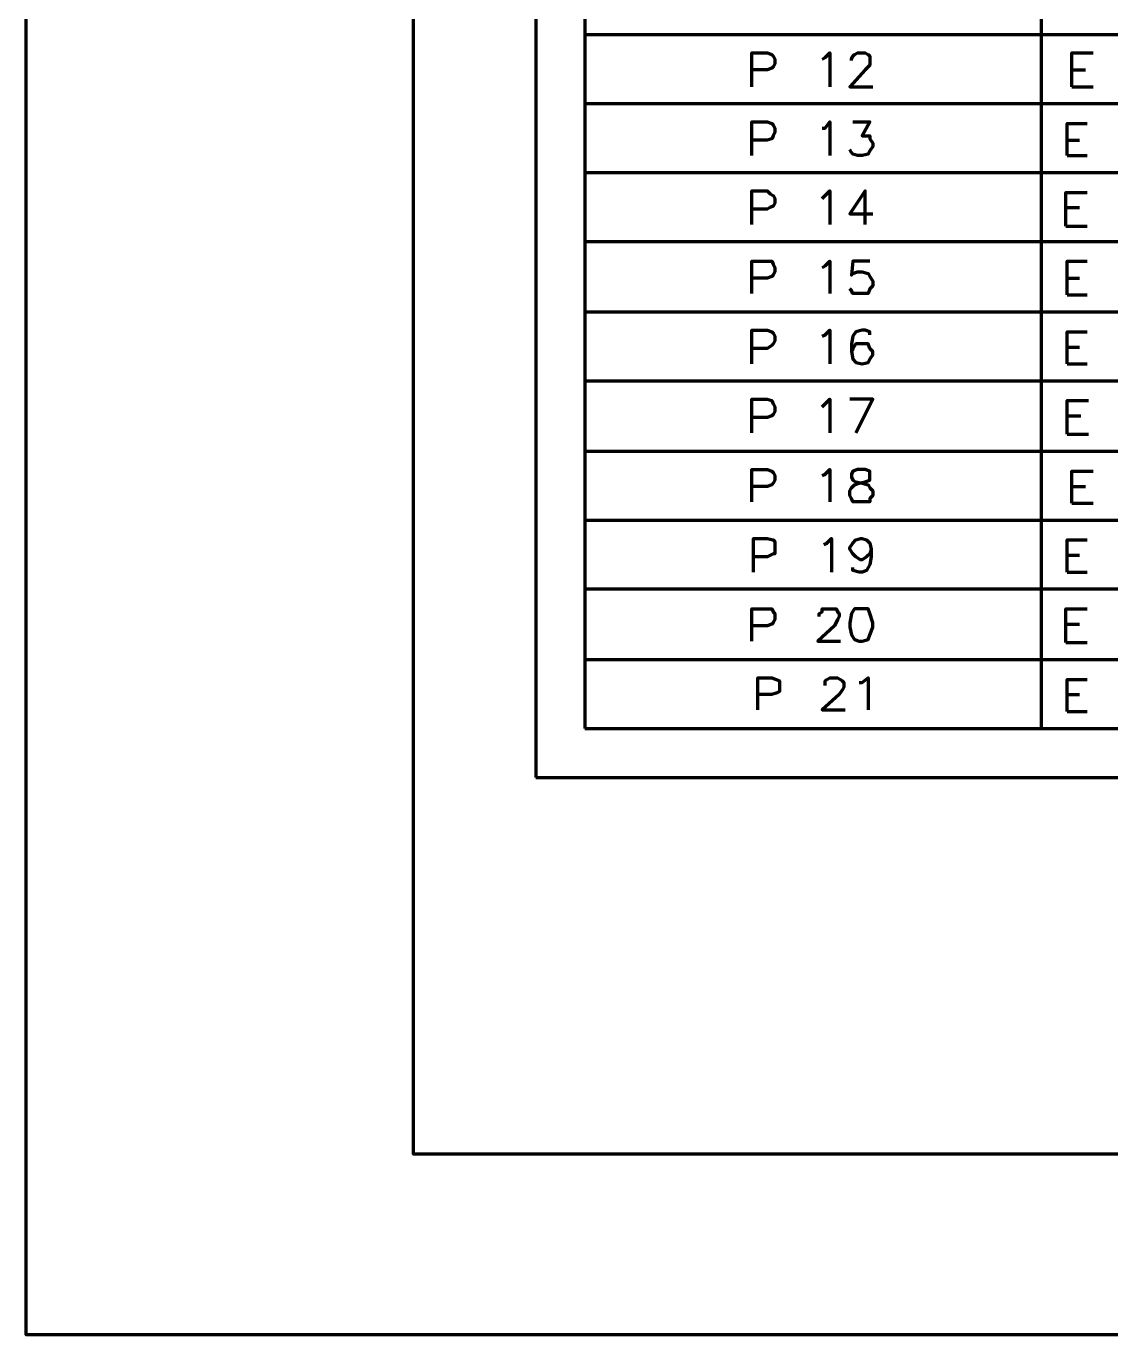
# Model space of a CAD drawing. Header units: inches. Extents: x 1 to 529, y -1 to 335.
# Drawn here: x 1.2 to 48.4, y 0 to 57 of the extents above; entities that cross this region are included whole.
import ezdxf

# ---------------------------------------------------------------- set-up
doc = ezdxf.new("R2010")
doc.units = ezdxf.units.IN
doc.layers.add('P', color=250, linetype='CONTINUOUS', lineweight=100)

msp = doc.modelspace()

# ---------------------------------------------------------------- linework, layer by layer
at = {"layer": 'P', "color": 252, "linetype": 'CONTINUOUS'}
for points in [[(1.2, 334.867), (474.8, 334.867), (474.8, 0), (1.2, 0), (1.2, 334.867)], [(18.067, 327), (466.933, 327), (466.933, 7.867), (18.067, 7.867), (18.067, 327)], [(23.4, 24.267), (370.133, 24.267), (370.133, 319.267), (23.4, 319.267), (23.4, 24.267)]]:
    msp.add_lwpolyline(points, dxfattribs=at)
at = {"layer": 'P', "color": 0, "linetype": 'CONTINUOUS'}
for points in [[(25.533, 101.933), (25.533, 26.4)], [(45.4, 95.933), (45.4, 26.4)], [(25.533, 56.6), (79.8, 56.6)], [(32.8, 54.333), (32.8, 55.8), (33.467, 55.8), (33.667, 55.733), (33.733, 55.667), (33.8, 55.533), (33.8, 55.333), (33.733, 55.2), (33.667, 55.133), (33.467, 55.067), (32.8, 55.067)], [(35.867, 55.533), (36, 55.6), (36.2, 55.8), (36.2, 54.333)], [(37.133, 55.467), (37.133, 55.533), (37.2, 55.667), (37.267, 55.733), (37.4, 55.8), (37.733, 55.8), (37.867, 55.733), (37.933, 55.667), (37.933, 55.533), (37.933, 55.4), (37.933, 55.267), (37.733, 55.067), (37.067, 54.333), (38.067, 54.333)], [(46.733, 54.333), (46.733, 55.8), (47.667, 55.8)], [(46.733, 55.067), (47.333, 55.067)], [(46.733, 54.333), (47.667, 54.333)], [(25.533, 53.6), (79.8, 53.6)], [(32.8, 51.333), (32.8, 52.8), (33.467, 52.8), (33.667, 52.733), (33.733, 52.667), (33.8, 52.533), (33.8, 52.333), (33.733, 52.2), (33.667, 52.067), (33.467, 52), (32.8, 52)], [(35.867, 52.533), (36, 52.533), (36.2, 52.8), (36.2, 51.333)], [(37.2, 52.8), (37.933, 52.8), (37.6, 52.2), (37.733, 52.2), (37.933, 52.2), (37.933, 52.067), (38.067, 51.867), (38.067, 51.733), (37.933, 51.533), (37.867, 51.4), (37.6, 51.333), (37.4, 51.333), (37.2, 51.4), (37.133, 51.467), (37.067, 51.6)], [(46.533, 51.333), (46.533, 52.733), (47.4, 52.733)], [(46.533, 52), (47.067, 52)], [(46.533, 51.333), (47.4, 51.333)], [(25.533, 50.6), (79.8, 50.6)], [(32.8, 48.333), (32.8, 49.8), (33.467, 49.8), (33.6, 49.667), (33.733, 49.6), (33.8, 49.467), (33.8, 49.267), (33.733, 49.133), (33.6, 49.067), (33.467, 49), (32.8, 49)], [(35.867, 49.467), (36, 49.6), (36.2, 49.8), (36.2, 48.333)], [(37.733, 48.333), (37.733, 49.8), (37.067, 48.8), (38.067, 48.8)], [(46.467, 48.267), (46.467, 49.733), (47.4, 49.733)], [(46.467, 49.067), (47.067, 49.067)], [(46.467, 48.267), (47.4, 48.267)], [(25.533, 47.6), (79.8, 47.6)], [(32.8, 45.333), (32.8, 46.733), (33.467, 46.733), (33.667, 46.733), (33.733, 46.6), (33.8, 46.467), (33.8, 46.267), (33.733, 46.133), (33.667, 46.067), (33.467, 46), (32.8, 46)], [(35.867, 46.467), (36, 46.533), (36.2, 46.733), (36.2, 45.333)], [(37.933, 46.733), (37.2, 46.733), (37.133, 46.133), (37.2, 46.2), (37.4, 46.267), (37.6, 46.267), (37.867, 46.2), (37.933, 46.067), (38.067, 45.867), (38.067, 45.667), (37.933, 45.533), (37.867, 45.333), (37.6, 45.333), (37.4, 45.333), (37.2, 45.333), (37.133, 45.467), (37.067, 45.533)], [(46.533, 45.267), (46.533, 46.733), (47.4, 46.733)], [(46.533, 46), (47.067, 46)], [(46.533, 45.267), (47.4, 45.267)], [(25.533, 44.533), (79.8, 44.533)], [(32.8, 42.267), (32.8, 43.733), (33.467, 43.733), (33.667, 43.667), (33.733, 43.6), (33.8, 43.467), (33.8, 43.267), (33.733, 43.133), (33.667, 43.067), (33.467, 42.933), (32.8, 42.933)], [(35.867, 43.467), (36, 43.533), (36.2, 43.733), (36.2, 42.267)], [(37.933, 43.533), (37.933, 43.667), (37.733, 43.733), (37.6, 43.733), (37.333, 43.667), (37.2, 43.467), (37.133, 43.133), (37.133, 42.8), (37.2, 42.467), (37.333, 42.333), (37.6, 42.267), (37.6, 42.267), (37.867, 42.333), (37.933, 42.467), (38.067, 42.667), (38.067, 42.8), (37.933, 42.933), (37.867, 43.133), (37.6, 43.133), (37.6, 43.133), (37.333, 43.133), (37.2, 42.933), (37.133, 42.8)], [(46.533, 42.267), (46.533, 43.667), (47.4, 43.667)], [(46.533, 43), (47.067, 43)], [(46.533, 42.267), (47.4, 42.267)], [(25.533, 41.533), (79.8, 41.533)], [(32.8, 39.267), (32.8, 40.733), (33.467, 40.733), (33.667, 40.667), (33.733, 40.533), (33.8, 40.4), (33.8, 40.2), (33.733, 40.067), (33.667, 40), (33.467, 39.933), (32.8, 39.933)], [(35.867, 40.4), (36, 40.533), (36.2, 40.733), (36.2, 39.267)], [(37.333, 39.267), (38.067, 40.733), (37.067, 40.733)], [(46.533, 39.2), (46.533, 40.667), (47.467, 40.667)], [(46.533, 40), (47.133, 40)], [(46.533, 39.2), (47.467, 39.2)], [(25.533, 38.467), (79.8, 38.467)], [(32.8, 36.267), (32.8, 37.667), (33.467, 37.667), (33.667, 37.6), (33.733, 37.533), (33.8, 37.4), (33.8, 37.2), (33.733, 37.067), (33.667, 37), (33.467, 36.933), (32.8, 36.933)], [(35.867, 37.4), (36, 37.467), (36.2, 37.667), (36.2, 36.267)], [(37.4, 37.667), (37.2, 37.6), (37.133, 37.467), (37.133, 37.333), (37.2, 37.2), (37.333, 37.133), (37.6, 37.067), (37.867, 37), (37.933, 36.867), (38.067, 36.733), (38.067, 36.533), (37.933, 36.4), (37.933, 36.267), (37.733, 36.267), (37.4, 36.267), (37.2, 36.267), (37.133, 36.4), (37.067, 36.533), (37.067, 36.733), (37.133, 36.867), (37.267, 37), (37.467, 37.067), (37.733, 37.133), (37.933, 37.2), (37.933, 37.333), (37.933, 37.467), (37.933, 37.6), (37.733, 37.667), (37.4, 37.667)], [(46.733, 36.2), (46.733, 37.6), (47.667, 37.6)], [(46.733, 36.933), (47.333, 36.933)], [(46.733, 36.2), (47.667, 36.2)], [(25.533, 35.467), (79.8, 35.467)], [(32.867, 33.2), (32.867, 34.667), (33.467, 34.667), (33.733, 34.6), (33.8, 34.533), (33.8, 34.4), (33.8, 34.2), (33.8, 34), (33.733, 34), (33.467, 33.867), (32.867, 33.867)], [(35.933, 34.4), (36.067, 34.467), (36.267, 34.667), (36.267, 33.2)], [(38, 34.2), (37.933, 34), (37.8, 33.867), (37.6, 33.733), (37.533, 33.733), (37.333, 33.867), (37.2, 34), (37.067, 34.2), (37.067, 34.267), (37.2, 34.467), (37.333, 34.6), (37.533, 34.667), (37.6, 34.667), (37.8, 34.6), (37.933, 34.467), (38, 34.2), (38, 33.867), (37.933, 33.533), (37.8, 33.267), (37.6, 33.2), (37.467, 33.2), (37.2, 33.267), (37.2, 33.4)], [(46.533, 33.2), (46.533, 34.6), (47.4, 34.6)], [(46.533, 33.933), (47.067, 33.933)], [(46.533, 33.2), (47.4, 33.2)], [(25.533, 32.467), (79.8, 32.467)], [(32.8, 30.2), (32.8, 31.6), (33.467, 31.6), (33.667, 31.6), (33.733, 31.467), (33.8, 31.4), (33.8, 31.133), (33.733, 31), (33.667, 30.933), (33.467, 30.867), (32.8, 30.867)], [(35.733, 31.267), (35.733, 31.4), (35.867, 31.467), (35.867, 31.6), (36, 31.6), (36.333, 31.6), (36.467, 31.6), (36.533, 31.467), (36.6, 31.4), (36.6, 31.267), (36.533, 31.133), (36.4, 30.867), (35.667, 30.2), (36.667, 30.2)], [(37.467, 31.6), (37.267, 31.6), (37.133, 31.4), (37.067, 31), (37.067, 30.8), (37.133, 30.467), (37.267, 30.267), (37.467, 30.2), (37.6, 30.2), (37.867, 30.267), (37.933, 30.467), (38.067, 30.8), (38.067, 31), (37.933, 31.4), (37.867, 31.6), (37.6, 31.6), (37.467, 31.6)], [(46.467, 30.133), (46.467, 31.6), (47.4, 31.6)], [(46.467, 30.933), (47.067, 30.933)], [(46.467, 30.133), (47.4, 30.133)], [(25.533, 29.4), (79.8, 29.4)], [(33.067, 27.2), (33.067, 28.6), (33.667, 28.6), (33.867, 28.533), (34, 28.467), (34, 28.4), (34, 28.133), (34, 28), (33.867, 27.933), (33.667, 27.867), (33.067, 27.867)], [(36, 28.267), (36, 28.4), (36, 28.467), (36.067, 28.533), (36.2, 28.6), (36.533, 28.6), (36.667, 28.533), (36.733, 28.467), (36.8, 28.4), (36.8, 28.2), (36.733, 28.067), (36.6, 27.867), (35.867, 27.2), (36.867, 27.2)], [(37.467, 28.4), (37.6, 28.4), (37.867, 28.6), (37.867, 27.2)], [(46.533, 27.133), (46.533, 28.533), (47.4, 28.533)], [(46.533, 27.867), (47.067, 27.867)], [(46.533, 27.133), (47.4, 27.133)], [(25.533, 26.4), (79.8, 26.4)]]:
    msp.add_lwpolyline(points, dxfattribs=at)

doc.saveas('drawing.dxf')
